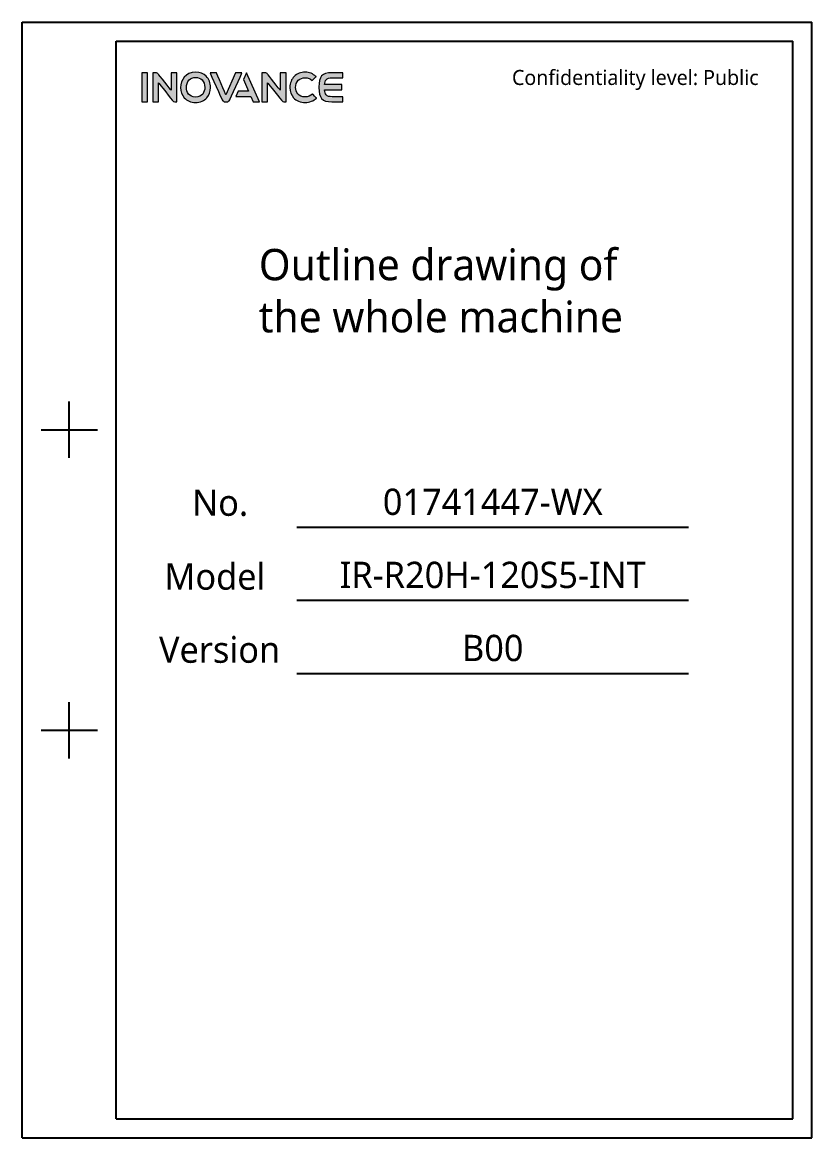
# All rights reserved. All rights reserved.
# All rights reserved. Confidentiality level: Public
# Model space of a CAD drawing. Header units: millimetres. Extents: x 5828 to 6704, y 123 to 421.
# Drawn here: x 5828.1 to 6038.1, y 123.2 to 420.2 of the extents above; entities that cross this region are included whole.
import ezdxf
from ezdxf.enums import TextEntityAlignment as Align

# ---------------------------------------------------------------- set-up
doc = ezdxf.new("R2010")
doc.units = ezdxf.units.MM
doc.layers.add('logo-蓝色', color=7, linetype='Continuous', true_color=0x008ccf)
doc.layers.add('多重引线', color=7, linetype='Continuous')
doc.styles.add('微软雅黑', font='msyh.ttc', dxfattribs={"height": 2.1})

# ---------------------------------------------------------------- blocks, each defined once
blk = doc.blocks.new('封面')
at = {"layer": 'logo-蓝色'}
h = blk.add_hatch(color=256, dxfattribs=at)
h.dxf.hatch_style = 1
edge = h.paths.add_edge_path(flags=16)
edge.add_spline(control_points=[(5872.44, 404.87), (5872.88, 405.32), (5873.47, 405.54), (5874.18, 405.54), (5874.18, 405.54), (5874.89, 405.54), (5875.47, 405.32), (5875.9, 404.88), (5875.9, 404.88), (5876.38, 404.4), (5876.64, 403.66), (5876.63, 402.87), (5876.63, 402.87), (5876.61, 401.63), (5875.95, 400.3), (5874.18, 400.3), (5874.18, 400.3), (5872.42, 400.3), (5871.75, 401.62), (5871.72, 402.85), (5871.72, 402.85), (5871.7, 403.64), (5871.96, 404.37), (5872.44, 404.87)], knot_values=[0, 0, 0, 0, 0.166667, 0.166667, 0.166667, 0.166667, 0.333333, 0.333333, 0.333333, 0.333333, 0.5, 0.5, 0.5, 0.5, 0.666667, 0.666667, 0.666667, 0.666667, 0.833333, 0.833333, 0.833333, 0.833333, 1, 1, 1, 1], degree=3, periodic=0)
edge = h.paths.add_edge_path()
edge.add_spline(control_points=[(5874.18, 406.95), (5871.45, 406.95), (5870.2, 404.84), (5870.2, 402.87), (5870.2, 402.87), (5870.2, 401.81), (5870.55, 400.83), (5871.17, 400.12), (5871.17, 400.12), (5871.88, 399.31), (5872.92, 398.89), (5874.18, 398.89), (5874.18, 398.89), (5875.43, 398.89), (5876.47, 399.32), (5877.17, 400.14), (5877.17, 400.14), (5877.79, 400.85), (5878.13, 401.83), (5878.15, 402.88), (5878.15, 402.88), (5878.16, 404.02), (5877.74, 405.11), (5877.01, 405.85), (5877.01, 405.85), (5876.3, 406.57), (5875.32, 406.95), (5874.18, 406.95)], knot_values=[0, 0, 0, 0, 0.142857, 0.142857, 0.142857, 0.142857, 0.285714, 0.285714, 0.285714, 0.285714, 0.428571, 0.428571, 0.428571, 0.428571, 0.571429, 0.571429, 0.571429, 0.571429, 0.714286, 0.714286, 0.714286, 0.714286, 0.857143, 0.857143, 0.857143, 0.857143, 1, 1, 1, 1], degree=3, periodic=0)
h = blk.add_hatch(color=256, dxfattribs=at)
h.dxf.hatch_style = 1
edge = h.paths.add_edge_path()
edge.add_spline(control_points=[(5905.25, 401.1), (5904.78, 400.63), (5904.06, 400.34), (5903.36, 400.34), (5903.36, 400.34), (5901.47, 400.34), (5900.79, 401.65), (5900.78, 402.88), (5900.78, 402.88), (5900.77, 403.61), (5901.04, 404.3), (5901.5, 404.78), (5901.5, 404.78), (5901.96, 405.24), (5902.6, 405.48), (5903.36, 405.48), (5903.36, 405.48), (5904.06, 405.48), (5904.7, 405.23), (5905.17, 404.77), (5905.17, 404.77), (5905.17, 404.77), (5905.2, 404.74), (5905.2, 404.74), (5905.2, 404.74), (5905.2, 404.74), (5906.23, 405.73), (5906.23, 405.73), (5906.23, 405.73), (5906.23, 405.73), (5906.2, 405.77), (5906.2, 405.77), (5906.2, 405.77), (5905.41, 406.54), (5904.43, 406.95), (5903.36, 406.95), (5903.36, 406.95), (5902.16, 406.95), (5901.14, 406.56), (5900.41, 405.83), (5900.41, 405.83), (5899.68, 405.09), (5899.26, 404.01), (5899.26, 402.87), (5899.26, 402.87), (5899.27, 401.8), (5899.62, 400.83), (5900.24, 400.13), (5900.24, 400.13), (5900.96, 399.32), (5902.04, 398.89), (5903.36, 398.89), (5903.36, 398.89), (5904.52, 398.89), (5905.53, 399.29), (5906.3, 400.04), (5906.3, 400.04), (5906.3, 400.04), (5906.33, 400.07), (5906.33, 400.07), (5906.33, 400.07), (5906.33, 400.07), (5905.28, 401.13), (5905.28, 401.13), (5905.28, 401.13), (5905.28, 401.13), (5905.25, 401.1), (5905.25, 401.1)], knot_values=[0, 0, 0, 0, 0.058824, 0.058824, 0.058824, 0.058824, 0.117647, 0.117647, 0.117647, 0.117647, 0.176471, 0.176471, 0.176471, 0.176471, 0.235294, 0.235294, 0.235294, 0.235294, 0.294118, 0.294118, 0.294118, 0.294118, 0.352941, 0.352941, 0.352941, 0.352941, 0.411765, 0.411765, 0.411765, 0.411765, 0.470588, 0.470588, 0.470588, 0.470588, 0.529412, 0.529412, 0.529412, 0.529412, 0.588235, 0.588235, 0.588235, 0.588235, 0.647059, 0.647059, 0.647059, 0.647059, 0.705882, 0.705882, 0.705882, 0.705882, 0.764706, 0.764706, 0.764706, 0.764706, 0.823529, 0.823529, 0.823529, 0.823529, 0.882353, 0.882353, 0.882353, 0.882353, 0.941176, 0.941176, 0.941176, 0.941176, 1, 1, 1, 1], degree=3, periodic=0)
h = blk.add_hatch(color=256, dxfattribs=at)
h.dxf.hatch_style = 1
edge = h.paths.add_edge_path()
edge.add_spline(control_points=[(5859.87, 399.05), (5859.87, 399.05), (5861.4, 399.05), (5861.4, 399.05), (5861.4, 399.05), (5861.4, 399.05), (5861.4, 406.79), (5861.4, 406.79), (5861.4, 406.79), (5861.4, 406.79), (5859.87, 406.79), (5859.87, 406.79), (5859.87, 406.79), (5859.87, 406.79), (5859.87, 399.05), (5859.87, 399.05)], knot_values=[0, 0, 0, 0, 0.25, 0.25, 0.25, 0.25, 0.5, 0.5, 0.5, 0.5, 0.75, 0.75, 0.75, 0.75, 1, 1, 1, 1], degree=3, periodic=1)
h = blk.add_hatch(color=256, dxfattribs=at)
h.dxf.hatch_style = 1
edge = h.paths.add_edge_path()
edge.add_spline(control_points=[(5867.67, 406.79), (5867.67, 406.79), (5867.67, 402.14), (5867.67, 402.14), (5867.67, 402.14), (5867.67, 402.14), (5864.26, 406.45), (5864.26, 406.45), (5864.26, 406.45), (5864.11, 406.65), (5863.87, 406.78), (5863.6, 406.78), (5863.6, 406.78), (5863.6, 406.78), (5862.76, 406.78), (5862.76, 406.78), (5862.76, 406.78), (5862.76, 406.78), (5862.76, 399.04), (5862.76, 399.04), (5862.76, 399.04), (5862.76, 399.04), (5864.3, 399.04), (5864.3, 399.04), (5864.3, 399.04), (5864.3, 399.04), (5864.3, 404.1), (5864.3, 404.1), (5864.3, 404.1), (5864.3, 404.1), (5868.13, 399.28), (5868.13, 399.28), (5868.13, 399.28), (5868.24, 399.14), (5868.41, 399.04), (5868.61, 399.04), (5868.61, 399.04), (5868.61, 399.04), (5869.21, 399.04), (5869.21, 399.04), (5869.21, 399.04), (5869.21, 399.04), (5869.21, 406.79), (5869.21, 406.79), (5869.21, 406.79), (5869.21, 406.79), (5867.67, 406.79), (5867.67, 406.79)], knot_values=[0, 0, 0, 0, 0.083333, 0.083333, 0.083333, 0.083333, 0.166667, 0.166667, 0.166667, 0.166667, 0.25, 0.25, 0.25, 0.25, 0.333333, 0.333333, 0.333333, 0.333333, 0.416667, 0.416667, 0.416667, 0.416667, 0.5, 0.5, 0.5, 0.5, 0.583333, 0.583333, 0.583333, 0.583333, 0.666667, 0.666667, 0.666667, 0.666667, 0.75, 0.75, 0.75, 0.75, 0.833333, 0.833333, 0.833333, 0.833333, 0.916667, 0.916667, 0.916667, 0.916667, 1, 1, 1, 1], degree=3, periodic=1)
h = blk.add_hatch(color=256, dxfattribs=at)
h.dxf.hatch_style = 1
edge = h.paths.add_edge_path()
edge.add_spline(control_points=[(5884.79, 406.79), (5884.79, 406.79), (5882.26, 400.87), (5882.26, 400.87), (5882.26, 400.87), (5882.26, 400.87), (5879.74, 406.79), (5879.74, 406.79), (5879.74, 406.79), (5879.74, 406.79), (5878.02, 406.79), (5878.02, 406.79), (5878.02, 406.79), (5878.02, 406.79), (5881.26, 399.55), (5881.26, 399.55), (5881.26, 399.55), (5881.39, 399.26), (5881.68, 399.05), (5882.02, 399.05), (5882.02, 399.05), (5882.02, 399.05), (5882.03, 399.05), (5882.03, 399.05), (5882.03, 399.05), (5882.03, 399.05), (5882.5, 399.05), (5882.5, 399.05), (5882.5, 399.05), (5882.5, 399.05), (5882.5, 399.05), (5882.5, 399.05), (5882.5, 399.05), (5882.84, 399.05), (5883.13, 399.26), (5883.26, 399.54), (5883.26, 399.54), (5883.26, 399.54), (5886.51, 406.79), (5886.51, 406.79), (5886.51, 406.79), (5886.51, 406.79), (5884.79, 406.79), (5884.79, 406.79)], knot_values=[0, 0, 0, 0, 0.090909, 0.090909, 0.090909, 0.090909, 0.181818, 0.181818, 0.181818, 0.181818, 0.272727, 0.272727, 0.272727, 0.272727, 0.363636, 0.363636, 0.363636, 0.363636, 0.454545, 0.454545, 0.454545, 0.454545, 0.545455, 0.545455, 0.545455, 0.545455, 0.636364, 0.636364, 0.636364, 0.636364, 0.727273, 0.727273, 0.727273, 0.727273, 0.818182, 0.818182, 0.818182, 0.818182, 0.909091, 0.909091, 0.909091, 0.909091, 1, 1, 1, 1], degree=3, periodic=1)
h = blk.add_hatch(color=256, dxfattribs=at)
h.dxf.hatch_style = 1
edge = h.paths.add_edge_path()
edge.add_spline(control_points=[(5887.7, 406.79), (5887.7, 406.79), (5886.9, 404.99), (5886.9, 404.99), (5886.9, 404.99), (5886.9, 404.99), (5888.23, 401.93), (5888.23, 401.93), (5888.23, 401.93), (5888.23, 401.93), (5885.53, 401.93), (5885.53, 401.93), (5885.53, 401.93), (5885.53, 401.93), (5884.88, 400.49), (5884.88, 400.49), (5884.88, 400.49), (5884.88, 400.49), (5888.85, 400.49), (5888.85, 400.49), (5888.85, 400.49), (5888.85, 400.49), (5889.5, 399.05), (5889.5, 399.05), (5889.5, 399.05), (5889.5, 399.05), (5891.17, 399.05), (5891.17, 399.05), (5891.17, 399.05), (5891.17, 399.05), (5887.7, 406.79), (5887.7, 406.79)], knot_values=[0, 0, 0, 0, 0.125, 0.125, 0.125, 0.125, 0.25, 0.25, 0.25, 0.25, 0.375, 0.375, 0.375, 0.375, 0.5, 0.5, 0.5, 0.5, 0.625, 0.625, 0.625, 0.625, 0.75, 0.75, 0.75, 0.75, 0.875, 0.875, 0.875, 0.875, 1, 1, 1, 1], degree=3, periodic=1)
h = blk.add_hatch(color=256, dxfattribs=at)
h.dxf.hatch_style = 1
edge = h.paths.add_edge_path()
edge.add_spline(control_points=[(5896.72, 406.79), (5896.72, 406.79), (5896.72, 402.14), (5896.72, 402.14), (5896.72, 402.14), (5896.72, 402.14), (5893.31, 406.45), (5893.31, 406.45), (5893.31, 406.45), (5893.16, 406.65), (5892.92, 406.78), (5892.65, 406.78), (5892.65, 406.78), (5892.65, 406.78), (5891.81, 406.78), (5891.81, 406.78), (5891.81, 406.78), (5891.81, 406.78), (5891.81, 399.04), (5891.81, 399.04), (5891.81, 399.04), (5891.81, 399.04), (5893.35, 399.04), (5893.35, 399.04), (5893.35, 399.04), (5893.35, 399.04), (5893.35, 404.1), (5893.35, 404.1), (5893.35, 404.1), (5893.35, 404.1), (5897.18, 399.28), (5897.18, 399.28), (5897.18, 399.28), (5897.29, 399.14), (5897.46, 399.04), (5897.66, 399.04), (5897.66, 399.04), (5897.66, 399.04), (5898.26, 399.04), (5898.26, 399.04), (5898.26, 399.04), (5898.26, 399.04), (5898.26, 406.79), (5898.26, 406.79), (5898.26, 406.79), (5898.26, 406.79), (5896.72, 406.79), (5896.72, 406.79)], knot_values=[0, 0, 0, 0, 0.083333, 0.083333, 0.083333, 0.083333, 0.166667, 0.166667, 0.166667, 0.166667, 0.25, 0.25, 0.25, 0.25, 0.333333, 0.333333, 0.333333, 0.333333, 0.416667, 0.416667, 0.416667, 0.416667, 0.5, 0.5, 0.5, 0.5, 0.583333, 0.583333, 0.583333, 0.583333, 0.666667, 0.666667, 0.666667, 0.666667, 0.75, 0.75, 0.75, 0.75, 0.833333, 0.833333, 0.833333, 0.833333, 0.916667, 0.916667, 0.916667, 0.916667, 1, 1, 1, 1], degree=3, periodic=1)
h = blk.add_hatch(color=256, dxfattribs=at)
h.dxf.hatch_style = 1
edge = h.paths.add_edge_path()
edge.add_spline(control_points=[(5910.47, 405.44), (5910.47, 405.44), (5913.37, 405.44), (5913.37, 405.44), (5913.37, 405.44), (5913.37, 405.44), (5913.37, 406.79), (5913.37, 406.79), (5913.37, 406.79), (5913.37, 406.79), (5910.44, 406.79), (5910.44, 406.79), (5910.44, 406.79), (5907.74, 406.79), (5907, 405.75), (5907, 403.01), (5907, 403.01), (5907, 403.01), (5907, 402.92), (5907, 402.92), (5907, 402.92), (5907, 402.92), (5907, 402.92), (5907, 402.92), (5907, 402.92), (5907, 402.92), (5907, 402.91), (5907, 402.91), (5907, 402.91), (5907, 402.91), (5907, 402.91), (5907, 402.91), (5907, 402.91), (5907, 402.91), (5907, 402.82), (5907, 402.82), (5907, 402.82), (5907, 400.08), (5907.74, 399.05), (5910.44, 399.05), (5910.44, 399.05), (5910.44, 399.05), (5913.37, 399.05), (5913.37, 399.05), (5913.37, 399.05), (5913.37, 399.05), (5913.37, 400.4), (5913.37, 400.4), (5913.37, 400.4), (5913.37, 400.4), (5910.47, 400.4), (5910.47, 400.4), (5910.47, 400.4), (5909.76, 400.4), (5909.22, 400.52), (5908.9, 400.9), (5908.9, 400.9), (5908.64, 401.19), (5908.52, 401.66), (5908.49, 402.2), (5908.49, 402.2), (5908.49, 402.2), (5913.11, 402.2), (5913.11, 402.2), (5913.11, 402.2), (5913.11, 402.2), (5913.11, 402.92), (5913.11, 402.92), (5913.11, 402.92), (5913.11, 402.92), (5913.11, 403.64), (5913.11, 403.64), (5913.11, 403.64), (5913.11, 403.64), (5908.49, 403.64), (5908.49, 403.64), (5908.49, 403.64), (5908.52, 404.17), (5908.64, 404.64), (5908.9, 404.94), (5908.9, 404.94), (5909.22, 405.31), (5909.76, 405.44), (5910.47, 405.44)], knot_values=[0, 0, 0, 0, 0.047619, 0.047619, 0.047619, 0.047619, 0.095238, 0.095238, 0.095238, 0.095238, 0.142857, 0.142857, 0.142857, 0.142857, 0.190476, 0.190476, 0.190476, 0.190476, 0.238095, 0.238095, 0.238095, 0.238095, 0.285714, 0.285714, 0.285714, 0.285714, 0.333333, 0.333333, 0.333333, 0.333333, 0.380952, 0.380952, 0.380952, 0.380952, 0.428571, 0.428571, 0.428571, 0.428571, 0.47619, 0.47619, 0.47619, 0.47619, 0.52381, 0.52381, 0.52381, 0.52381, 0.571429, 0.571429, 0.571429, 0.571429, 0.619048, 0.619048, 0.619048, 0.619048, 0.666667, 0.666667, 0.666667, 0.666667, 0.714286, 0.714286, 0.714286, 0.714286, 0.761905, 0.761905, 0.761905, 0.761905, 0.809524, 0.809524, 0.809524, 0.809524, 0.857143, 0.857143, 0.857143, 0.857143, 0.904762, 0.904762, 0.904762, 0.904762, 0.952381, 0.952381, 0.952381, 0.952381, 1, 1, 1, 1], degree=3, periodic=0)
at = {"linetype": 'Continuous'}
for p, q in [((5828.08, 420.22), (6038.08, 420.22)), ((5828.08, 123.22), (5828.08, 420.22)), ((6038.08, 123.22), (6038.08, 420.22)), ((5853.08, 415.22), (6033.08, 415.22)), ((5853.08, 128.22), (5853.08, 415.22)), ((6033.08, 128.22), (6033.08, 415.22)), ((5840.58, 304.22), (5840.58, 319.22)), ((5833.08, 311.72), (5848.08, 311.72)), ((5901.11, 285.78), (6005.35, 285.78)), ((5901.11, 266.32), (6005.35, 266.32)), ((5901.11, 246.85), (6005.35, 246.85)), ((5840.58, 224.22), (5840.58, 239.22)), ((5833.08, 231.72), (5848.08, 231.72)), ((5853.08, 128.22), (6033.08, 128.22)), ((5828.08, 123.22), (6038.08, 123.22))]:
    blk.add_line(p, q, dxfattribs=at)
at = {"layer": 'logo-蓝色', "lineweight": 9}
for points in [[(5874.18, 406.95), (5871.45, 406.95), (5870.2, 404.84), (5870.2, 402.87)], [(5867.67, 406.79), (5867.67, 406.79), (5867.67, 402.14), (5867.67, 402.14)], [(5872.44, 404.87), (5872.88, 405.32), (5873.47, 405.54), (5874.18, 405.54)], [(5884.79, 406.79), (5884.79, 406.79), (5882.26, 400.87), (5882.26, 400.87)], [(5887.7, 406.79), (5887.7, 406.79), (5886.9, 404.99), (5886.9, 404.99)], [(5896.72, 406.79), (5896.72, 406.79), (5896.72, 402.14), (5896.72, 402.14)], [(5910.47, 405.44), (5910.47, 405.44), (5913.37, 405.44), (5913.37, 405.44)], [(5859.87, 399.05), (5859.87, 399.05), (5861.4, 399.05), (5861.4, 399.05)]]:
    blk.add_open_spline(points, degree=3, dxfattribs=at)
for points, knots in [([(5877.01, 405.85), (5877.01, 405.85), (5876.3, 406.57), (5875.32, 406.95), (5874.18, 406.95)], [0.8571429, 0.8571429, 0.8571429, 0.8571429, 0.8571429, 1, 1, 1, 1]), ([(5906.2, 405.77), (5906.2, 405.77), (5905.41, 406.54), (5904.43, 406.95), (5903.36, 406.95), (5903.36, 406.95), (5902.16, 406.95), (5901.14, 406.56), (5900.41, 405.83)], [0.4705882, 0.4705882, 0.4705882, 0.4705882, 0.4705882, 0.5294118, 0.5294118, 0.5294118, 0.5294118, 0.5882353, 0.5882353, 0.5882353, 0.5882353]), ([(5861.4, 406.79), (5861.4, 406.79), (5861.4, 406.79), (5859.87, 406.79), (5859.87, 406.79)], [0.5, 0.5, 0.5, 0.5, 0.5, 0.75, 0.75, 0.75, 0.75]), ([(5859.87, 406.79), (5859.87, 406.79), (5859.87, 406.79), (5859.87, 399.05), (5859.87, 399.05)], [0.75, 0.75, 0.75, 0.75, 0.75, 1, 1, 1, 1]), ([(5861.4, 399.05), (5861.4, 399.05), (5861.4, 399.05), (5861.4, 406.79), (5861.4, 406.79)], [0.25, 0.25, 0.25, 0.25, 0.25, 0.5, 0.5, 0.5, 0.5]), ([(5863.6, 406.78), (5863.6, 406.78), (5863.6, 406.78), (5862.76, 406.78), (5862.76, 406.78)], [0.25, 0.25, 0.25, 0.25, 0.25000001, 0.33333333, 0.33333333, 0.33333333, 0.33333333]), ([(5862.76, 406.78), (5862.76, 406.78), (5862.76, 406.78), (5862.76, 399.04), (5862.76, 399.04)], [0.33333333, 0.33333333, 0.33333333, 0.33333333, 0.33333334, 0.41666667, 0.41666667, 0.41666667, 0.41666667]), ([(5864.26, 406.45), (5864.26, 406.45), (5864.11, 406.65), (5863.87, 406.78), (5863.6, 406.78)], [0.16666667, 0.16666667, 0.16666667, 0.16666667, 0.16666668, 0.25, 0.25, 0.25, 0.25]), ([(5867.67, 402.14), (5867.67, 402.14), (5867.67, 402.14), (5864.26, 406.45), (5864.26, 406.45)], [0.08333333, 0.08333333, 0.08333333, 0.08333333, 0.08333334, 0.16666667, 0.16666667, 0.16666667, 0.16666667]), ([(5864.3, 399.04), (5864.3, 399.04), (5864.3, 399.04), (5864.3, 404.1), (5864.3, 404.1)], [0.5, 0.5, 0.5, 0.5, 0.50000001, 0.58333333, 0.58333333, 0.58333333, 0.58333333]), ([(5864.3, 404.1), (5864.3, 404.1), (5864.3, 404.1), (5868.13, 399.28), (5868.13, 399.28)], [0.58333333, 0.58333333, 0.58333333, 0.58333333, 0.58333334, 0.66666667, 0.66666667, 0.66666667, 0.66666667]), ([(5869.21, 406.79), (5869.21, 406.79), (5869.21, 406.79), (5867.67, 406.79), (5867.67, 406.79)], [0.91666667, 0.91666667, 0.91666667, 0.91666667, 0.91666668, 1, 1, 1, 1]), ([(5869.21, 399.04), (5869.21, 399.04), (5869.21, 399.04), (5869.21, 406.79), (5869.21, 406.79)], [0.83333333, 0.83333333, 0.83333333, 0.83333333, 0.83333334, 0.91666667, 0.91666667, 0.91666667, 0.91666667]), ([(5871.72, 402.85), (5871.72, 402.85), (5871.7, 403.64), (5871.96, 404.37), (5872.44, 404.87)], [0.8333333, 0.8333333, 0.8333333, 0.8333333, 0.8333333, 1, 1, 1, 1]), ([(5874.18, 405.54), (5874.18, 405.54), (5874.89, 405.54), (5875.47, 405.32), (5875.9, 404.88)], [0.1666667, 0.1666667, 0.1666667, 0.1666667, 0.1666667, 0.3333333, 0.3333333, 0.3333333, 0.3333333]), ([(5875.9, 404.88), (5875.9, 404.88), (5876.38, 404.4), (5876.64, 403.66), (5876.63, 402.87)], [0.3333333, 0.3333333, 0.3333333, 0.3333333, 0.3333333, 0.5, 0.5, 0.5, 0.5]), ([(5878.15, 402.88), (5878.15, 402.88), (5878.16, 404.02), (5877.74, 405.11), (5877.01, 405.85)], [0.7142857, 0.7142857, 0.7142857, 0.7142857, 0.7142857, 0.8571429, 0.8571429, 0.8571429, 0.8571429]), ([(5879.74, 406.79), (5879.74, 406.79), (5879.74, 406.79), (5878.02, 406.79), (5878.02, 406.79)], [0.18181818, 0.18181818, 0.18181818, 0.18181818, 0.18181819, 0.27272727, 0.27272727, 0.27272727, 0.27272727]), ([(5878.02, 406.79), (5878.02, 406.79), (5878.02, 406.79), (5881.26, 399.55), (5881.26, 399.55)], [0.27272727, 0.27272727, 0.27272727, 0.27272727, 0.27272728, 0.36363636, 0.36363636, 0.36363636, 0.36363636]), ([(5882.26, 400.87), (5882.26, 400.87), (5882.26, 400.87), (5879.74, 406.79), (5879.74, 406.79)], [0.09090909, 0.09090909, 0.09090909, 0.09090909, 0.0909091, 0.18181818, 0.18181818, 0.18181818, 0.18181818]), ([(5883.26, 399.54), (5883.26, 399.54), (5883.26, 399.54), (5886.51, 406.79), (5886.51, 406.79)], [0.81818182, 0.81818182, 0.81818182, 0.81818182, 0.81818183, 0.90909091, 0.90909091, 0.90909091, 0.90909091]), ([(5886.51, 406.79), (5886.51, 406.79), (5886.51, 406.79), (5884.79, 406.79), (5884.79, 406.79)], [0.90909091, 0.90909091, 0.90909091, 0.90909091, 0.90909092, 1, 1, 1, 1]), ([(5886.9, 404.99), (5886.9, 404.99), (5886.9, 404.99), (5888.23, 401.93), (5888.23, 401.93)], [0.125, 0.125, 0.125, 0.125, 0.125, 0.25, 0.25, 0.25, 0.25]), ([(5891.17, 399.05), (5891.17, 399.05), (5891.17, 399.05), (5887.7, 406.79), (5887.7, 406.79)], [0.875, 0.875, 0.875, 0.875, 0.875, 1, 1, 1, 1]), ([(5892.65, 406.78), (5892.65, 406.78), (5892.65, 406.78), (5891.81, 406.78), (5891.81, 406.78)], [0.25, 0.25, 0.25, 0.25, 0.25000001, 0.33333333, 0.33333333, 0.33333333, 0.33333333]), ([(5891.81, 406.78), (5891.81, 406.78), (5891.81, 406.78), (5891.81, 399.04), (5891.81, 399.04)], [0.33333333, 0.33333333, 0.33333333, 0.33333333, 0.33333334, 0.41666667, 0.41666667, 0.41666667, 0.41666667]), ([(5893.31, 406.45), (5893.31, 406.45), (5893.16, 406.65), (5892.92, 406.78), (5892.65, 406.78)], [0.16666667, 0.16666667, 0.16666667, 0.16666667, 0.16666668, 0.25, 0.25, 0.25, 0.25]), ([(5896.72, 402.14), (5896.72, 402.14), (5896.72, 402.14), (5893.31, 406.45), (5893.31, 406.45)], [0.08333333, 0.08333333, 0.08333333, 0.08333333, 0.08333334, 0.16666667, 0.16666667, 0.16666667, 0.16666667]), ([(5893.35, 399.04), (5893.35, 399.04), (5893.35, 399.04), (5893.35, 404.1), (5893.35, 404.1)], [0.5, 0.5, 0.5, 0.5, 0.50000001, 0.58333333, 0.58333333, 0.58333333, 0.58333333]), ([(5893.35, 404.1), (5893.35, 404.1), (5893.35, 404.1), (5897.18, 399.28), (5897.18, 399.28)], [0.58333333, 0.58333333, 0.58333333, 0.58333333, 0.58333334, 0.66666667, 0.66666667, 0.66666667, 0.66666667]), ([(5898.26, 406.79), (5898.26, 406.79), (5898.26, 406.79), (5896.72, 406.79), (5896.72, 406.79)], [0.91666667, 0.91666667, 0.91666667, 0.91666667, 0.91666668, 1, 1, 1, 1]), ([(5898.26, 399.04), (5898.26, 399.04), (5898.26, 399.04), (5898.26, 406.79), (5898.26, 406.79)], [0.83333333, 0.83333333, 0.83333333, 0.83333333, 0.83333334, 0.91666667, 0.91666667, 0.91666667, 0.91666667]), ([(5900.41, 405.83), (5900.41, 405.83), (5899.68, 405.09), (5899.26, 404.01), (5899.26, 402.87)], [0.58823529, 0.58823529, 0.58823529, 0.58823529, 0.5882353, 0.64705882, 0.64705882, 0.64705882, 0.64705882]), ([(5900.78, 402.88), (5900.78, 402.88), (5900.77, 403.61), (5901.04, 404.3), (5901.5, 404.78)], [0.11764706, 0.11764706, 0.11764706, 0.11764706, 0.11764707, 0.17647059, 0.17647059, 0.17647059, 0.17647059]), ([(5901.5, 404.78), (5901.5, 404.78), (5901.96, 405.24), (5902.6, 405.48), (5903.36, 405.48)], [0.17647059, 0.17647059, 0.17647059, 0.17647059, 0.1764706, 0.23529412, 0.23529412, 0.23529412, 0.23529412]), ([(5903.36, 405.48), (5903.36, 405.48), (5904.06, 405.48), (5904.7, 405.23), (5905.17, 404.77)], [0.23529412, 0.23529412, 0.23529412, 0.23529412, 0.23529413, 0.29411765, 0.29411765, 0.29411765, 0.29411765]), ([(5905.17, 404.77), (5905.17, 404.77), (5905.17, 404.77), (5905.2, 404.74), (5905.2, 404.74)], [0.29411765, 0.29411765, 0.29411765, 0.29411765, 0.29411766, 0.35294118, 0.35294118, 0.35294118, 0.35294118]), ([(5905.2, 404.74), (5905.2, 404.74), (5905.2, 404.74), (5906.23, 405.73), (5906.23, 405.73)], [0.35294118, 0.35294118, 0.35294118, 0.35294118, 0.35294119, 0.41176471, 0.41176471, 0.41176471, 0.41176471]), ([(5906.23, 405.73), (5906.23, 405.73), (5906.23, 405.73), (5906.2, 405.77), (5906.2, 405.77)], [0.41176471, 0.41176471, 0.41176471, 0.41176471, 0.41176472, 0.47058824, 0.47058824, 0.47058824, 0.47058824]), ([(5910.44, 406.79), (5910.44, 406.79), (5907.74, 406.79), (5907, 405.75), (5907, 403.01)], [0.14285714, 0.14285714, 0.14285714, 0.14285714, 0.14285715, 0.19047619, 0.19047619, 0.19047619, 0.19047619]), ([(5908.49, 403.64), (5908.49, 403.64), (5908.52, 404.17), (5908.64, 404.64), (5908.9, 404.94)], [0.9047619, 0.9047619, 0.9047619, 0.9047619, 0.90476191, 0.95238095, 0.95238095, 0.95238095, 0.95238095]), ([(5908.9, 404.94), (5908.9, 404.94), (5909.22, 405.31), (5909.76, 405.44), (5910.47, 405.44)], [0.95238095, 0.95238095, 0.95238095, 0.95238095, 0.95238096, 1, 1, 1, 1]), ([(5913.37, 406.79), (5913.37, 406.79), (5913.37, 406.79), (5910.44, 406.79), (5910.44, 406.79)], [0.0952381, 0.0952381, 0.0952381, 0.0952381, 0.09523811, 0.14285714, 0.14285714, 0.14285714, 0.14285714]), ([(5913.37, 405.44), (5913.37, 405.44), (5913.37, 405.44), (5913.37, 406.79), (5913.37, 406.79)], [0.04761905, 0.04761905, 0.04761905, 0.04761905, 0.04761906, 0.0952381, 0.0952381, 0.0952381, 0.0952381]), ([(5870.2, 402.87), (5870.2, 402.87), (5870.2, 401.81), (5870.55, 400.83), (5871.17, 400.12)], [0.1428571, 0.1428571, 0.1428571, 0.1428571, 0.1428572, 0.2857143, 0.2857143, 0.2857143, 0.2857143]), ([(5876.63, 402.87), (5876.63, 402.87), (5876.61, 401.63), (5875.95, 400.3), (5874.18, 400.3), (5874.18, 400.3), (5872.42, 400.3), (5871.75, 401.62), (5871.72, 402.85)], [0.5, 0.5, 0.5, 0.5, 0.5, 0.6666667, 0.6666667, 0.6666667, 0.6666667, 0.8333333, 0.8333333, 0.8333333, 0.8333333]), ([(5877.17, 400.14), (5877.17, 400.14), (5877.79, 400.85), (5878.13, 401.83), (5878.15, 402.88)], [0.5714286, 0.5714286, 0.5714286, 0.5714286, 0.5714286, 0.7142857, 0.7142857, 0.7142857, 0.7142857]), ([(5885.53, 401.93), (5885.53, 401.93), (5885.53, 401.93), (5884.88, 400.49), (5884.88, 400.49)], [0.375, 0.375, 0.375, 0.375, 0.375, 0.5, 0.5, 0.5, 0.5]), ([(5888.23, 401.93), (5888.23, 401.93), (5888.23, 401.93), (5885.53, 401.93), (5885.53, 401.93)], [0.25, 0.25, 0.25, 0.25, 0.25, 0.375, 0.375, 0.375, 0.375]), ([(5899.26, 402.87), (5899.26, 402.87), (5899.27, 401.8), (5899.62, 400.83), (5900.24, 400.13)], [0.64705882, 0.64705882, 0.64705882, 0.64705882, 0.64705883, 0.70588235, 0.70588235, 0.70588235, 0.70588235]), ([(5905.25, 401.1), (5904.78, 400.63), (5904.06, 400.34), (5903.36, 400.34), (5903.36, 400.34), (5901.47, 400.34), (5900.79, 401.65), (5900.78, 402.88)], [0, 0, 0, 0, 0.0588235, 0.0588235, 0.0588235, 0.0588235, 0.1176471, 0.1176471, 0.1176471, 0.1176471]), ([(5905.28, 401.13), (5905.28, 401.13), (5905.28, 401.13), (5905.25, 401.1), (5905.25, 401.1)], [0.94117647, 0.94117647, 0.94117647, 0.94117647, 0.94117648, 1, 1, 1, 1]), ([(5906.33, 400.07), (5906.33, 400.07), (5906.33, 400.07), (5905.28, 401.13), (5905.28, 401.13)], [0.88235294, 0.88235294, 0.88235294, 0.88235294, 0.88235295, 0.94117647, 0.94117647, 0.94117647, 0.94117647]), ([(5907, 403.01), (5907, 403.01), (5907, 403.01), (5907, 402.92), (5907, 402.92)], [0.19047619, 0.19047619, 0.19047619, 0.19047619, 0.1904762, 0.23809524, 0.23809524, 0.23809524, 0.23809524]), ([(5907, 402.92), (5907, 402.92), (5907, 402.92), (5907, 402.92), (5907, 402.92)], [0.23809524, 0.23809524, 0.23809524, 0.23809524, 0.23809525, 0.28571429, 0.28571429, 0.28571429, 0.28571429]), ([(5907, 402.92), (5907, 402.92), (5907, 402.92), (5907, 402.91), (5907, 402.91)], [0.28571429, 0.28571429, 0.28571429, 0.28571429, 0.2857143, 0.33333333, 0.33333333, 0.33333333, 0.33333333]), ([(5907, 402.91), (5907, 402.91), (5907, 402.91), (5907, 402.91), (5907, 402.91)], [0.33333333, 0.33333333, 0.33333333, 0.33333333, 0.33333334, 0.38095238, 0.38095238, 0.38095238, 0.38095238]), ([(5907, 402.91), (5907, 402.91), (5907, 402.91), (5907, 402.82), (5907, 402.82)], [0.38095238, 0.38095238, 0.38095238, 0.38095238, 0.38095239, 0.42857143, 0.42857143, 0.42857143, 0.42857143]), ([(5907, 402.82), (5907, 402.82), (5907, 400.08), (5907.74, 399.05), (5910.44, 399.05)], [0.42857143, 0.42857143, 0.42857143, 0.42857143, 0.42857144, 0.47619048, 0.47619048, 0.47619048, 0.47619048]), ([(5913.11, 403.64), (5913.11, 403.64), (5913.11, 403.64), (5908.49, 403.64), (5908.49, 403.64)], [0.85714286, 0.85714286, 0.85714286, 0.85714286, 0.85714287, 0.9047619, 0.9047619, 0.9047619, 0.9047619]), ([(5908.9, 400.9), (5908.9, 400.9), (5908.64, 401.19), (5908.52, 401.66), (5908.49, 402.2)], [0.66666667, 0.66666667, 0.66666667, 0.66666667, 0.66666668, 0.71428571, 0.71428571, 0.71428571, 0.71428571]), ([(5908.49, 402.2), (5908.49, 402.2), (5908.49, 402.2), (5913.11, 402.2), (5913.11, 402.2)], [0.71428571, 0.71428571, 0.71428571, 0.71428571, 0.71428572, 0.76190476, 0.76190476, 0.76190476, 0.76190476]), ([(5913.11, 402.92), (5913.11, 402.92), (5913.11, 402.92), (5913.11, 403.64), (5913.11, 403.64)], [0.80952381, 0.80952381, 0.80952381, 0.80952381, 0.80952382, 0.85714286, 0.85714286, 0.85714286, 0.85714286]), ([(5913.11, 402.2), (5913.11, 402.2), (5913.11, 402.2), (5913.11, 402.92), (5913.11, 402.92)], [0.76190476, 0.76190476, 0.76190476, 0.76190476, 0.76190477, 0.80952381, 0.80952381, 0.80952381, 0.80952381]), ([(5862.76, 399.04), (5862.76, 399.04), (5862.76, 399.04), (5864.3, 399.04), (5864.3, 399.04)], [0.41666667, 0.41666667, 0.41666667, 0.41666667, 0.41666668, 0.5, 0.5, 0.5, 0.5]), ([(5868.13, 399.28), (5868.13, 399.28), (5868.24, 399.14), (5868.41, 399.04), (5868.61, 399.04)], [0.66666667, 0.66666667, 0.66666667, 0.66666667, 0.66666668, 0.75, 0.75, 0.75, 0.75]), ([(5868.61, 399.04), (5868.61, 399.04), (5868.61, 399.04), (5869.21, 399.04), (5869.21, 399.04)], [0.75, 0.75, 0.75, 0.75, 0.75000001, 0.83333333, 0.83333333, 0.83333333, 0.83333333]), ([(5871.17, 400.12), (5871.17, 400.12), (5871.88, 399.31), (5872.92, 398.89), (5874.18, 398.89)], [0.2857143, 0.2857143, 0.2857143, 0.2857143, 0.2857143, 0.4285714, 0.4285714, 0.4285714, 0.4285714]), ([(5874.18, 398.89), (5874.18, 398.89), (5875.43, 398.89), (5876.47, 399.32), (5877.17, 400.14)], [0.4285714, 0.4285714, 0.4285714, 0.4285714, 0.4285714, 0.5714286, 0.5714286, 0.5714286, 0.5714286]), ([(5881.26, 399.55), (5881.26, 399.55), (5881.39, 399.26), (5881.68, 399.05), (5882.02, 399.05)], [0.36363636, 0.36363636, 0.36363636, 0.36363636, 0.36363637, 0.45454545, 0.45454545, 0.45454545, 0.45454545]), ([(5882.02, 399.05), (5882.02, 399.05), (5882.02, 399.05), (5882.03, 399.05), (5882.03, 399.05)], [0.45454545, 0.45454545, 0.45454545, 0.45454545, 0.45454546, 0.54545455, 0.54545455, 0.54545455, 0.54545455]), ([(5882.03, 399.05), (5882.03, 399.05), (5882.03, 399.05), (5882.5, 399.05), (5882.5, 399.05)], [0.54545455, 0.54545455, 0.54545455, 0.54545455, 0.54545456, 0.63636364, 0.63636364, 0.63636364, 0.63636364]), ([(5882.5, 399.05), (5882.5, 399.05), (5882.84, 399.05), (5883.13, 399.26), (5883.26, 399.54)], [0.72727273, 0.72727273, 0.72727273, 0.72727273, 0.72727274, 0.81818182, 0.81818182, 0.81818182, 0.81818182]), ([(5882.5, 399.05), (5882.5, 399.05), (5882.5, 399.05), (5882.5, 399.05), (5882.5, 399.05)], [0.63636364, 0.63636364, 0.63636364, 0.63636364, 0.63636365, 0.72727273, 0.72727273, 0.72727273, 0.72727273]), ([(5884.88, 400.49), (5884.88, 400.49), (5884.88, 400.49), (5888.85, 400.49), (5888.85, 400.49)], [0.5, 0.5, 0.5, 0.5, 0.5, 0.625, 0.625, 0.625, 0.625]), ([(5888.85, 400.49), (5888.85, 400.49), (5888.85, 400.49), (5889.5, 399.05), (5889.5, 399.05)], [0.625, 0.625, 0.625, 0.625, 0.625, 0.75, 0.75, 0.75, 0.75]), ([(5889.5, 399.05), (5889.5, 399.05), (5889.5, 399.05), (5891.17, 399.05), (5891.17, 399.05)], [0.75, 0.75, 0.75, 0.75, 0.75, 0.875, 0.875, 0.875, 0.875]), ([(5891.81, 399.04), (5891.81, 399.04), (5891.81, 399.04), (5893.35, 399.04), (5893.35, 399.04)], [0.41666667, 0.41666667, 0.41666667, 0.41666667, 0.41666668, 0.5, 0.5, 0.5, 0.5]), ([(5897.18, 399.28), (5897.18, 399.28), (5897.29, 399.14), (5897.46, 399.04), (5897.66, 399.04)], [0.66666667, 0.66666667, 0.66666667, 0.66666667, 0.66666668, 0.75, 0.75, 0.75, 0.75]), ([(5897.66, 399.04), (5897.66, 399.04), (5897.66, 399.04), (5898.26, 399.04), (5898.26, 399.04)], [0.75, 0.75, 0.75, 0.75, 0.75000001, 0.83333333, 0.83333333, 0.83333333, 0.83333333]), ([(5900.24, 400.13), (5900.24, 400.13), (5900.96, 399.32), (5902.04, 398.89), (5903.36, 398.89), (5903.36, 398.89), (5904.52, 398.89), (5905.53, 399.29), (5906.3, 400.04)], [0.7058824, 0.7058824, 0.7058824, 0.7058824, 0.7058824, 0.7647059, 0.7647059, 0.7647059, 0.7647059, 0.8235294, 0.8235294, 0.8235294, 0.8235294]), ([(5906.3, 400.04), (5906.3, 400.04), (5906.3, 400.04), (5906.33, 400.07), (5906.33, 400.07)], [0.82352941, 0.82352941, 0.82352941, 0.82352941, 0.82352942, 0.88235294, 0.88235294, 0.88235294, 0.88235294]), ([(5913.37, 400.4), (5913.37, 400.4), (5913.37, 400.4), (5910.47, 400.4), (5910.47, 400.4), (5910.47, 400.4), (5909.76, 400.4), (5909.22, 400.52), (5908.9, 400.9)], [0.57142857, 0.57142857, 0.57142857, 0.57142857, 0.57142858, 0.61904762, 0.61904762, 0.61904762, 0.61904763, 0.66666667, 0.66666667, 0.66666667, 0.66666667]), ([(5910.44, 399.05), (5910.44, 399.05), (5910.44, 399.05), (5913.37, 399.05), (5913.37, 399.05)], [0.47619048, 0.47619048, 0.47619048, 0.47619048, 0.47619049, 0.52380952, 0.52380952, 0.52380952, 0.52380952]), ([(5913.37, 399.05), (5913.37, 399.05), (5913.37, 399.05), (5913.37, 400.4), (5913.37, 400.4)], [0.52380952, 0.52380952, 0.52380952, 0.52380952, 0.52380953, 0.57142857, 0.57142857, 0.57142857, 0.57142857])]:
    blk.add_open_spline(points, degree=3, knots=knots, dxfattribs=at)
at = {"linetype": 'Continuous', "style": '微软雅黑'}
for s, height, p in [('Confidentiality level: Public', 4, (5958.35, 403.53)), ('No.', 7, (5873.26, 288.81)), ('Model', 7, (5865.86, 269.13)), ('Version', 7, (5864.43, 249.67))]:
    blk.add_text(s, height=height, dxfattribs=at).set_placement(p)
at = {"insert": (5890.99, 359.87), "char_height": 8.331, "width": 109.3343, "attachment_point": 1, "style": '微软雅黑'}
blk.add_mtext('Outline drawing of the whole machine', dxfattribs=at)
at = {"linetype": 'Continuous', "lineweight": 0, "ltscale": 0.3, "style": '微软雅黑'}
for tag, p in [('编码', (5953.23, 292.55)), ('产品型号', (5953.23, 273.09)), ('版本号', (5953.23, 253.63))]:
    blk.add_attdef(tag, text='', height=7, dxfattribs=at).set_placement(p, align=Align.MIDDLE)

msp = doc.modelspace()

# ---------------------------------------------------------------- block references
at = {"layer": '多重引线'}
msp.add_blockref('封面', (0, 0), dxfattribs=at).add_auto_attribs({'产品型号': 'IR-R20H-120S5-INT', '编码': '01741447-WX', '版本号': 'B00'})

doc.saveas('drawing.dxf')
